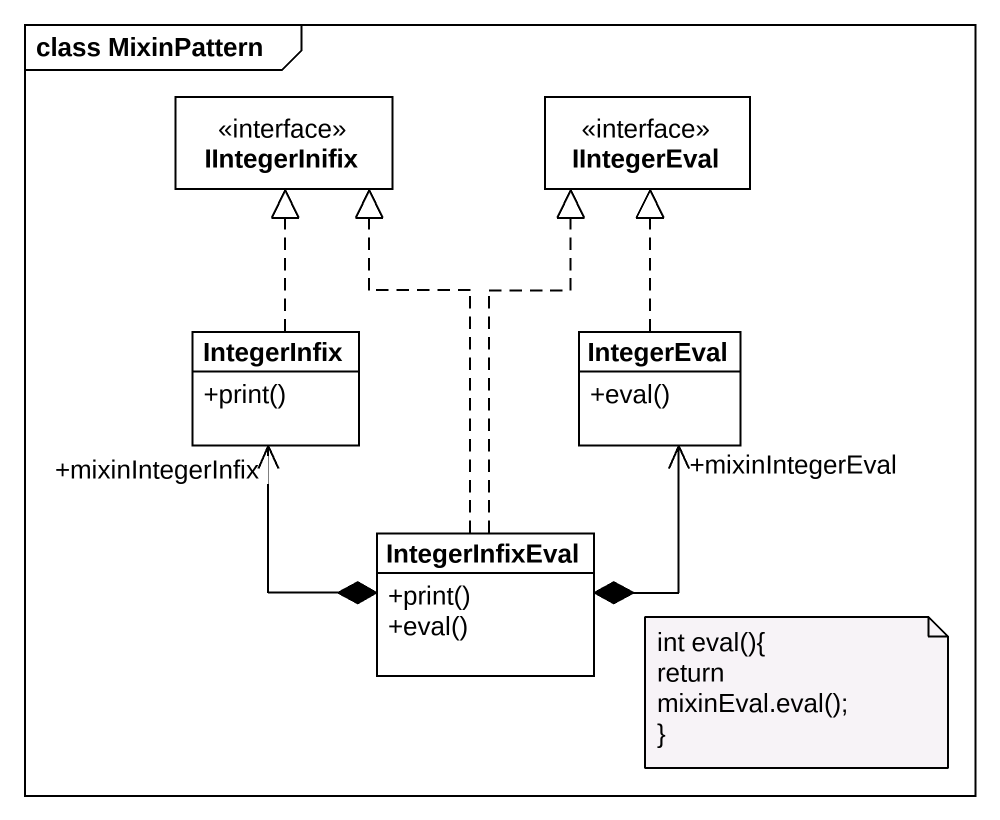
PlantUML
@startuml
mainframe class MixinPattern
hide circle
hide empty members
skinparam classAttributeIconSize 0
interface IIntegerInifix #FFFFFF
interface IIntegerEval #FFFFFF
class IntegerInfix #FFFFFF {
  +print()
}
class IntegerEval #FFFFFF {
  +eval()
}
class IntegerInfixEval #FFFFFF {
  +print()
  +eval()
}
IntegerInfix .up.|> IIntegerInifix
IntegerEval .up.|> IIntegerEval
IntegerInfixEval .up.|> IIntegerInifix
IntegerInfixEval .up.|> IIntegerEval
IntegerInfixEval *-up-> "+mixinIntegerInfix" IntegerInfix
IntegerInfixEval *-up-> "+mixinIntegerEval" IntegerEval
note as N1
  int eval(){
  return mixinEval.eval();
  ~}
end note
@enduml
